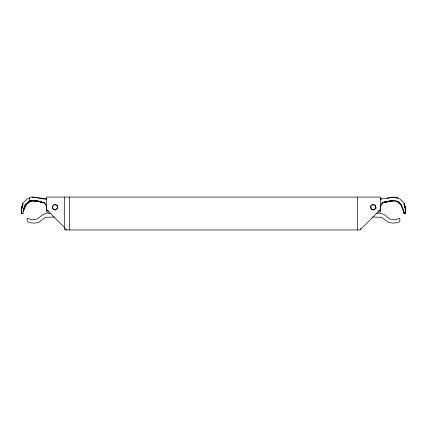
<?xml version="1.0" encoding="UTF-8"?>
<svg xmlns="http://www.w3.org/2000/svg" width="427" height="427" viewBox="0 0 427 427"><rect width="100%" height="100%" fill="white"/><g stroke="black" fill="none" stroke-linecap="round" stroke-linejoin="round"><path stroke-width="0.64" d="M23.266 213.308L21.35 213.308L21.35 209.033L22.93 203.135M29.607 198.181L27.205 198.822L22.855 203.177L21.355 209.107L21.35 213.399L22.583 213.399M384.636 202.254L382.341 202.969L380.628 205.638L380.243 209.924L378.754 210.783M23.005 213.308L23.458 209.433L24.958 205.061L28.833 201.56L32.927 200.466M23.293 211.76L26.031 205.013L29.036 202.003L33.568 200.791L39.62 201.507M23.795 209.497L25.278 205.366L29.084 201.992M21.355 209.107L22.941 204.736L21.355 209.107L22.113 208.034M23.624 209.513L25.599 204.763M379.133 210.997L378.792 211.728L378.06 212.07M22.012 208.018L21.35 209.033L21.35 213.308M380.628 205.638L382.635 202.905L386.227 201.736M26.052 204.303L28.331 202.024M26.031 205.013L29.041 202.003M385.213 202.072L393.443 200.797L397.964 202.003L400.969 205.008L404.225 213.399M386.862 198.358L392.424 197.237L397.43 197.237L397.43 198.165M391.468 200.893L382.635 202.905C387.636 201.25 393.07 199.057 398.21 201.571L401.401 204.763L403.376 209.513L404.417 213.399L405.65 213.399L405.645 209.107L404.145 203.177L399.752 198.817L393.854 197.237L380.083 198.977M390.411 201.005L383.547 202.59M31.95 197.552L33.146 197.237L35.014 197.466M384.663 201.955L387.615 201.325M383.11 202.398L393.432 200.791L383.451 202.307M383.11 202.377L388.869 201.427M46.858 213.495C42.7 213.489 40.218 217.242 36.893 219.115L32.052 219.841L27.413 218.277L27.024 219.43L27.253 220.834L28.075 222.024L29.266 222.675L34.277 223.124L38.281 222.52L45.646 217.295L54.384 217.071M380.169 199.163L381.925 199.11M29.57 200.295L36.263 200.359L44.365 202.905L46.372 205.638L46.756 209.924L48.246 210.783M392.52 200.781L393.747 200.781M403.734 213.308L405.65 213.308L405.65 209.033L404.07 203.135M50.877 213.5L48.94 213.5L47.232 212.705L46.436 210.997L46.436 205.152M376.123 213.5L378.06 213.5L379.768 212.705L380.564 210.997L380.564 205.152M372.616 217.049L381.359 217.279L388.719 222.499L392.728 223.102L397.734 222.654L398.925 222.008L399.752 220.818L399.976 219.409L399.592 218.256L394.948 219.825L390.107 219.094C386.782 217.22 384.3 213.468 380.142 213.479M46.831 199.163C40.949 199.393 35.537 196.201 29.57 197.237L29.57 200.781L36.589 201.005L44.365 202.905L42.209 202.233M36.263 197.621L46.917 198.977M43.453 202.59L36.589 201.005M34.688 200.466L35.863 200.626M38.131 201.421L41.334 201.966L33.557 200.791L41.147 201.912M42.364 202.254L44.659 202.969L46.372 205.638M48.94 212.07L48.208 211.728L47.867 210.997M397.916 201.992L399.821 203.679M397.959 202.003L400.969 205.013M66.932 229.945L47.183 210.196A2.146 2.146 0 0 1 46.554 208.68L46.554 197.055L380.446 197.055L380.446 208.68A2.146 2.146 0 0 1 379.816 210.196L360.068 229.945L64.541 229.945L64.541 197.055M404.887 208.034L405.645 209.107L404.059 204.736L405.645 209.107M404.988 208.018L405.65 209.033L404.107 204.741L405.65 209.033M403.616 210.079L403.995 213.308M360.607 228.536L360.607 229.406M357.351 197.055L357.351 229.945M69.649 197.055L69.649 229.945M22.893 204.741L21.35 209.033L22.893 204.741M54.389 204.442L52.324 206.422L53.007 209.203L55.756 209.999L57.821 208.018L57.133 205.238L54.389 204.442M54.416 204.56L52.436 206.454L53.092 209.118L55.729 209.881L57.704 207.981L57.047 205.323L54.416 204.56M372.611 204.442L370.551 206.422L371.234 209.203L373.983 209.999L376.043 208.018L375.36 205.238L372.611 204.442M372.643 204.56L370.663 206.454L371.319 209.118L373.956 209.881L375.931 207.981L375.274 205.323L372.643 204.56"/></g></svg>
